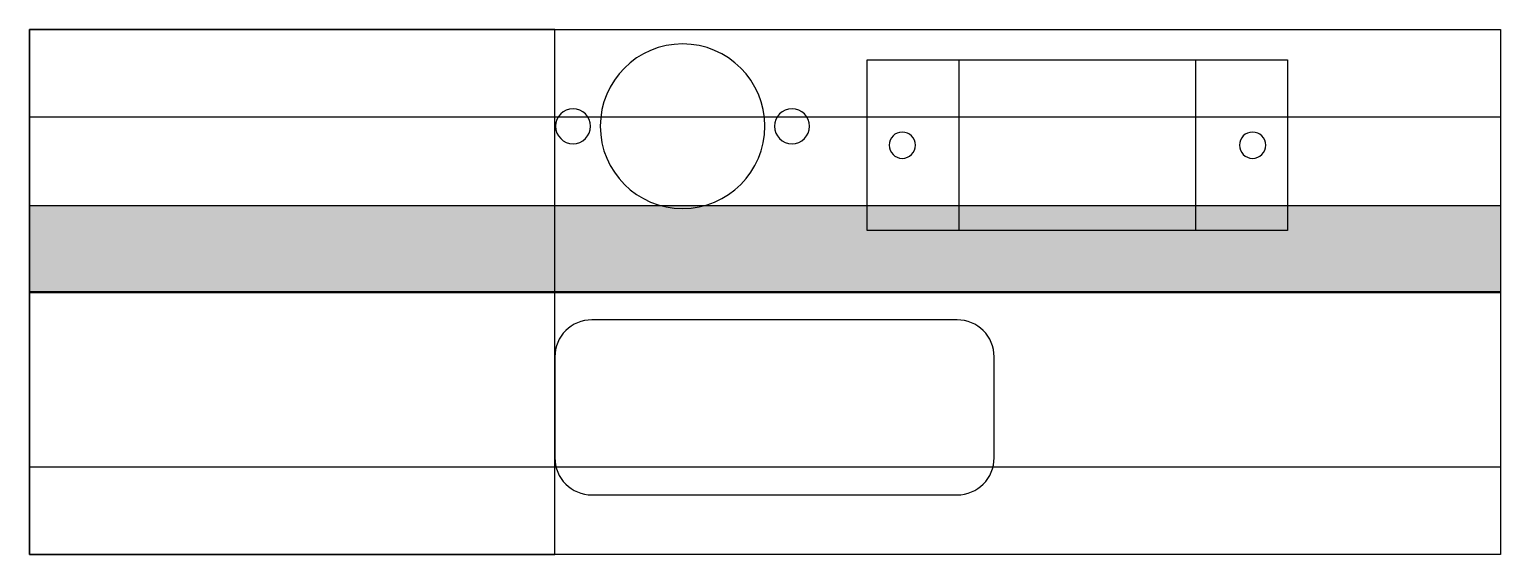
# Model space of a CAD drawing. Extents: x 0 to 168, y 0 to 60.
import ezdxf

# ---------------------------------------------------------------- set-up
doc = ezdxf.new("R2010")
doc.units = 0
doc.layers.add('LAYER_1', color=7, linetype='CONTINUOUS')

# ---------------------------------------------------------------- blocks, each defined once
blk = doc.blocks.new('BLOCK_2')
at = {"layer": 'LAYER_1', "color": 250}
for points in [[(65.19, 48.94), (65.19, 54.13), (69.4, 58.34), (74.59, 58.34), (79.78, 58.34), (83.99, 54.13), (83.99, 48.94), (83.99, 43.75), (79.78, 39.54), (74.59, 39.54), (69.4, 39.54), (65.19, 43.75), (65.19, 48.94)], [(60.09, 48.94), (60.09, 50.05), (60.98, 50.94), (62.09, 50.94), (63.19, 50.94), (64.09, 50.05), (64.09, 48.94), (64.09, 47.84), (63.19, 46.94), (62.09, 46.94), (60.98, 46.94), (60.09, 47.84), (60.09, 48.94)], [(85.09, 48.94), (85.09, 50.05), (85.98, 50.94), (87.09, 50.94), (88.19, 50.94), (89.09, 50.05), (89.09, 48.94), (89.09, 47.84), (88.19, 46.94), (87.09, 46.94), (85.98, 46.94), (85.09, 47.84), (85.09, 48.94)]]:
    blk.add_open_spline(points, degree=3, knots=[0, 0, 0, 0, 1, 1, 1, 2, 2, 2, 3, 3, 3, 4, 4, 4, 4], dxfattribs=at)
blk = doc.blocks.new('BLOCK_3')
at = {"layer": 'LAYER_1', "color": 250}
for points in [[(95.68, 56.52), (143.68, 56.52), (143.68, 37.02), (95.68, 37.02), (95.68, 56.52)], [(106.18, 56.52), (133.18, 56.52), (133.18, 37.02), (106.18, 37.02), (106.18, 56.52)]]:
    blk.add_lwpolyline(points, dxfattribs=at)
for points in [[(98.18, 46.77), (98.18, 47.6), (98.85, 48.27), (99.68, 48.27), (100.51, 48.27), (101.18, 47.6), (101.18, 46.77), (101.18, 45.94), (100.51, 45.27), (99.68, 45.27), (98.85, 45.27), (98.18, 45.94), (98.18, 46.77)], [(138.18, 46.77), (138.18, 47.6), (138.85, 48.27), (139.68, 48.27), (140.51, 48.27), (141.18, 47.6), (141.18, 46.77), (141.18, 45.94), (140.51, 45.27), (139.68, 45.27), (138.85, 45.27), (138.18, 45.94), (138.18, 46.77)]]:
    blk.add_open_spline(points, degree=3, knots=[0, 0, 0, 0, 1, 1, 1, 2, 2, 2, 3, 3, 3, 4, 4, 4, 4], dxfattribs=at)
blk = doc.blocks.new('*U3')
at = {"layer": 'LAYER_1', "color": 253}
for points in [[(0, 29.9), (0, 39.9), (168, 29.9)], [(168, 29.9), (0, 39.9), (168, 39.9)]]:
    blk.add_solid(points, dxfattribs=at)

msp = doc.modelspace()

# ---------------------------------------------------------------- linework, layer by layer
at = {"layer": 'LAYER_1', "color": 250}
for points in [[(0, 60), (168, 60), (168, 0), (0, 0), (0, 60)], [(60, 60), (0, 60), (0, 0), (60, 0), (60, 60)], [(0, 50), (168, 50), (168, 10), (0, 10), (0, 50)], [(0, 39.9), (168, 39.9), (168, 29.9), (0, 29.9), (0, 39.9)], [(168, 30), (0, 30)]]:
    msp.add_lwpolyline(points, dxfattribs=at)
msp.add_open_spline([(60, 22.59), (60, 24.93), (61.9, 26.82), (64.23, 26.82), (64.23, 26.82), (105.93, 26.82), (105.93, 26.82), (108.27, 26.82), (110.17, 24.93), (110.17, 22.59), (110.17, 22.59), (110.17, 11.06), (110.17, 11.06), (110.17, 8.72), (108.27, 6.82), (105.93, 6.82), (105.93, 6.82), (64.23, 6.82), (64.23, 6.82), (61.9, 6.82), (60, 8.72), (60, 11.06), (60, 11.06), (60, 22.59), (60, 22.59)], degree=3, knots=[0, 0, 0, 0, 1, 1, 1, 2, 2, 2, 3, 3, 3, 4, 4, 4, 5, 5, 5, 6, 6, 6, 7, 7, 7, 8, 8, 8, 8], dxfattribs=at)

# ---------------------------------------------------------------- block references
at = {"layer": 'LAYER_1'}
for name in ['BLOCK_2', 'BLOCK_3']:
    msp.add_blockref(name, (0, 0), dxfattribs=at)
at = {"layer": 'LAYER_1', "color": 253}
msp.add_blockref('*U3', (0, 0), dxfattribs=at)

doc.saveas('drawing.dxf')
